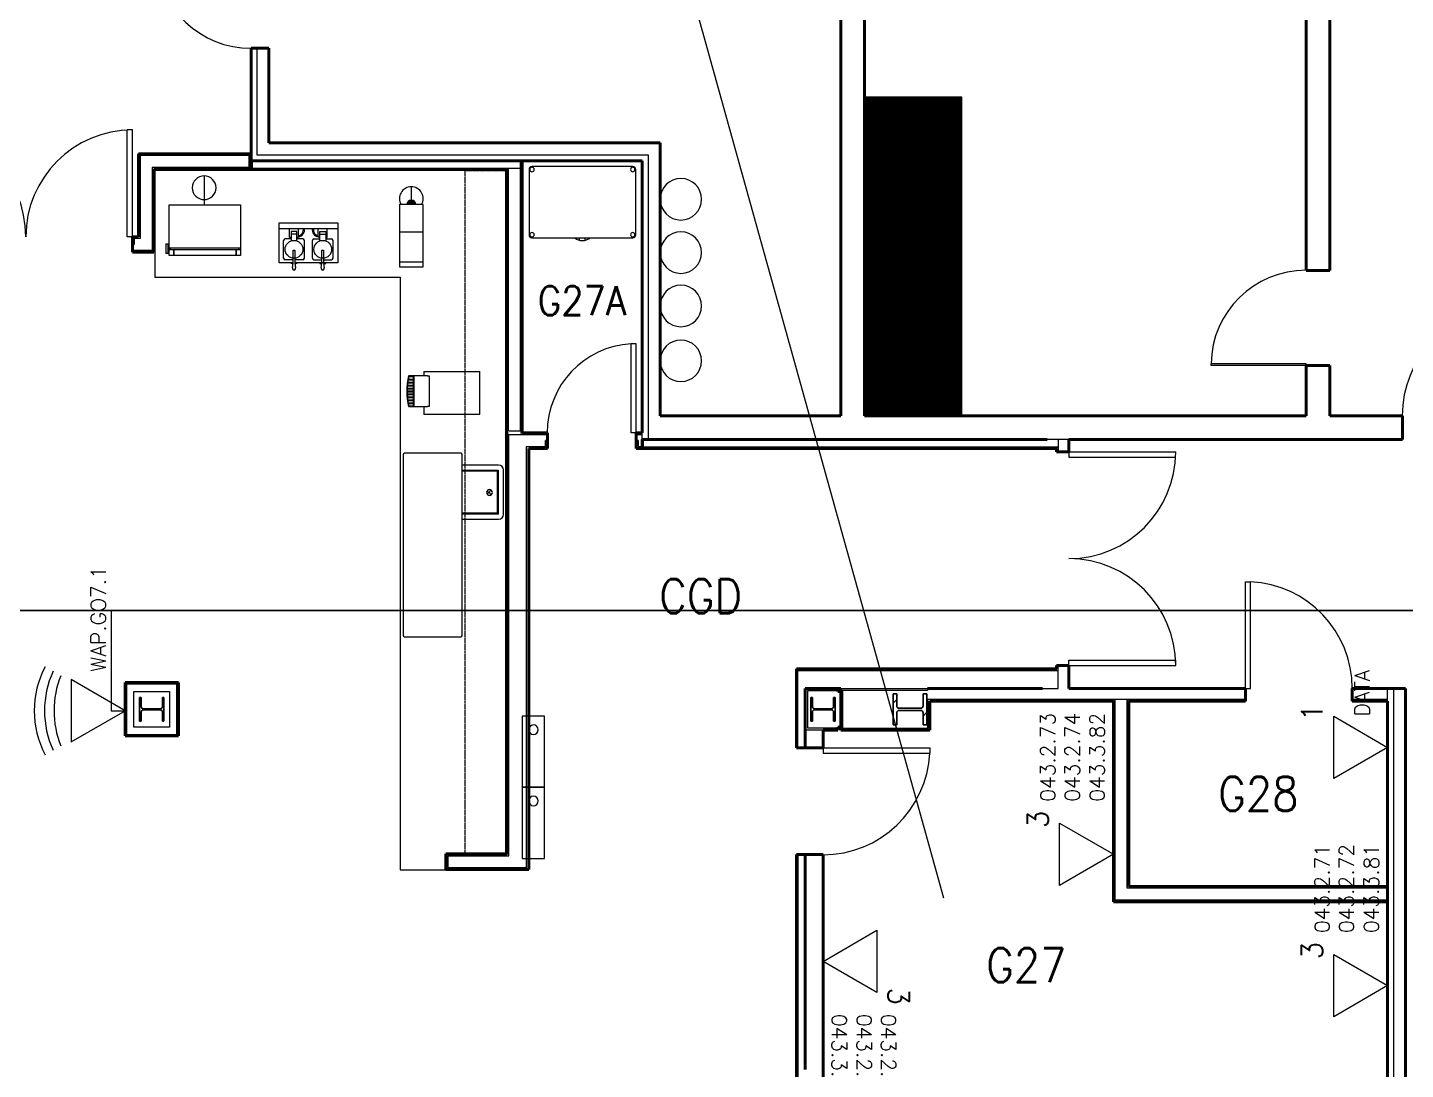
# Model space of a CAD drawing. Header units: inches. Extents: x -460 to 10305, y -938 to 5356.
# Drawn here: x 1470.9 to 1935.8, y 649.8 to 1001.2 of the extents above; entities that cross this region are included whole.
import ezdxf
from ezdxf import colors
from ezdxf.entities.mleader import LeaderData, LeaderLine
from ezdxf.enums import TextEntityAlignment as Align
from ezdxf.math import Vec2, Vec3

# ---------------------------------------------------------------- set-up
doc = ezdxf.new("R2010")
doc.units = ezdxf.units.IN
doc.header["$MEASUREMENT"] = 0
doc.set_wipeout_variables(frame=1)
doc.linetypes.add('01-0263-G-DWG-BFP-ARCH$0$Dash', pattern=[0.25, 0.125, -0.125])
doc.layers.add('01-0263-G-DWG-BFP-ARCH$0$SP-CASE', color=11, linetype='Continuous', lineweight=13)
doc.layers.add('01-0263-G-DWG-BFP-ARCH$0$SP-COLUMNS', color=40, linetype='Continuous', lineweight=13)
for name, color, linetype in [('01-0263-G-DWG-BFP-ARCH$0$SP-DOOR', 5, 'Continuous'), ('01-0263-G-DWG-BFP-ARCH$0$SP-FIXT', 35, 'Continuous'), ('01-0263-G-DWG-BFP-ARCH$0$SP-RMNO', 7, 'Continuous'), ('01-0263-G-DWG-BFP-ARCH$0$SP-ROOM', 7, 'Continuous'), ('01-0263-G-DWG-BFP-ARCH$0$SP-WALL', 7, 'Continuous'), ('T-Comm-E', 1, 'Continuous'), ('T-Comm-E-Wireless', 1, 'Continuous'), ('T-Comm-Path', 40, 'Continuous'), ('T-Comm-TR', 40, 'Continuous'), ('T-Detl-Wrko-ISD50184 Kitchen Ringer', 150, 'Continuous')]:
    doc.layers.add(name, color=color, linetype=linetype)
doc.layers.get('01-0263-G-DWG-BFP-ARCH$0$SP-ROOM').off()
doc.styles.add('01-0263-G-DWG-BFP-ARCH$0$ROMANS', font='ROMANS.shx', dxfattribs={"width": 0.9})
doc.styles.add('3-32', font='SIMPLEX.shx', dxfattribs={"height": 9})

# ---------------------------------------------------------------- blocks, each defined once
blk = doc.blocks.new('01-0263-G-DWG-BFP-ARCH$0$W-Wide Flange-Column - W10X112-V9-GROUND FLOOR - PROPOSED')
at = {"layer": '01-0263-G-DWG-BFP-ARCH$0$SP-COLUMNS', "lineweight": 9}
h = blk.add_hatch(dxfattribs=at)
h.set_pattern_fill('FP_16', color=256, style=0, pattern_type=2)
h.set_pattern_definition([(315, (-48.972, 1059.713), (9.50352, 9.50352), []), (315, (-34.572, 1059.713), (9.50352, 9.50352), [])])
h.paths.add_polyline_path([(-5.21, 4.43), (-1.07, 4.43), (-0.58, 4.23), (-0.38, 3.74), (-0.38, -3.74), (-0.58, -4.23), (-1.07, -4.43), (-5.21, -4.43), (-5.21, -5.68), (5.21, -5.68), (5.21, -4.43), (1.07, -4.43), (0.58, -4.23), (0.38, -3.74), (0.38, 3.74), (0.58, 4.23), (1.07, 4.43), (5.21, 4.43), (5.21, 5.68), (-5.21, 5.68)], flags=0)
at = {"layer": '01-0263-G-DWG-BFP-ARCH$0$SP-COLUMNS', "lineweight": 30}
for p, q in [((5.21, 5.68), (-5.21, 5.68)), ((-5.21, 5.68), (-5.21, 4.43)), ((5.21, 4.43), (5.21, 5.68)), ((-5.21, 4.43), (-1.07, 4.43)), ((-0.38, 3.74), (-0.38, -3.74)), ((0.38, -3.74), (0.38, 3.74)), ((1.07, 4.43), (5.21, 4.43)), ((-1.07, -4.43), (-5.21, -4.43)), ((-5.21, -4.43), (-5.21, -5.68)), ((5.21, -4.43), (1.07, -4.43)), ((5.21, -5.68), (5.21, -4.43)), ((-5.21, -5.68), (5.21, -5.68))]:
    blk.add_line(p, q, dxfattribs=at)
for centre, start, end in [((-1.07, 3.74), 0, 90), ((1.07, 3.74), 90, 180), ((-1.07, -3.74), 270, 0), ((1.07, -3.74), 180, 270)]:
    blk.add_arc(centre, 0.688, start, end, dxfattribs=at)
blk = doc.blocks.new('01-0263-G-DWG-BFP-ARCH$0$W-Wide Flange-Column - W8X40-V62-GROUND FLOOR - PROPOSED')
at = {"layer": '01-0263-G-DWG-BFP-ARCH$0$SP-COLUMNS', "lineweight": 9}
h = blk.add_hatch(dxfattribs=at)
h.set_pattern_fill('FP_74', color=256, style=0, pattern_type=2)
h.set_pattern_definition([(315, (-48.972, 803.9), (9.50352, 9.50352), []), (315, (-34.572, 803.9), (9.50352, 9.50352), [])])
h.paths.add_polyline_path([(-4.04, 4.12), (-4.04, 3.56), (-0.87, 3.56), (-0.38, 3.36), (-0.18, 2.87), (-0.18, -2.88), (-0.38, -3.36), (-0.87, -3.57), (-4.04, -3.57), (-4.04, -4.13), (4.03, -4.13), (4.03, -3.57), (0.87, -3.57), (0.38, -3.36), (0.18, -2.88), (0.18, 2.87), (0.38, 3.36), (0.87, 3.56), (4.03, 3.56), (4.03, 4.12), (-0.52, 4.12)], flags=0)
at = {"layer": '01-0263-G-DWG-BFP-ARCH$0$SP-COLUMNS', "lineweight": 30}
for p, q in [((4.03, 4.12), (-4.04, 4.12)), ((-4.04, 4.12), (-4.04, 3.56)), ((-4.04, 3.56), (-0.87, 3.56)), ((-0.18, 2.87), (-0.18, -2.88)), ((0.18, -2.88), (0.18, 2.87)), ((0.87, 3.56), (4.03, 3.56)), ((4.03, 3.56), (4.03, 4.12)), ((-0.87, -3.57), (-4.04, -3.57)), ((-4.04, -3.57), (-4.04, -4.13)), ((-4.04, -4.13), (4.03, -4.13)), ((4.03, -3.57), (0.87, -3.57)), ((4.03, -4.13), (4.03, -3.57))]:
    blk.add_line(p, q, dxfattribs=at)
for centre, start, end in [((-0.87, 2.87), 0, 90), ((0.87, 2.87), 90, 180), ((-0.87, -2.88), 270, 0), ((0.87, -2.88), 180, 270)]:
    blk.add_arc(centre, 0.69, start, end, dxfattribs=at)
blk = doc.blocks.new('01-0263-G-DWG-BFP-ARCH$0$W-Wide Flange-Column - W8X40-V63-GROUND FLOOR - PROPOSED')
at = {"layer": '01-0263-G-DWG-BFP-ARCH$0$SP-COLUMNS', "lineweight": 9}
h = blk.add_hatch(dxfattribs=at)
h.set_pattern_fill('FP_75', color=256, style=0, pattern_type=2)
h.set_pattern_definition([(315, (-48.972, 1030.4), (9.50352, 9.50352), []), (315, (-34.572, 1030.4), (9.50352, 9.50352), [])])
h.paths.add_polyline_path([(-4.04, 4.12), (-4.04, 3.56), (-0.87, 3.56), (-0.38, 3.36), (-0.18, 2.87), (-0.18, -2.88), (-0.38, -3.36), (-0.87, -3.57), (-4.04, -3.57), (-4.04, -4.13), (4.03, -4.13), (4.03, -3.57), (0.87, -3.57), (0.38, -3.36), (0.18, -2.88), (0.18, 2.87), (0.38, 3.36), (0.87, 3.56), (4.03, 3.56), (4.03, 4.12), (-0.52, 4.12)], flags=0)
at = {"layer": '01-0263-G-DWG-BFP-ARCH$0$SP-COLUMNS', "lineweight": 30}
for p, q in [((4.03, 4.12), (-4.04, 4.12)), ((-4.04, 4.12), (-4.04, 3.56)), ((-4.04, 3.56), (-0.87, 3.56)), ((-0.18, 2.87), (-0.18, -2.88)), ((0.18, -2.88), (0.18, 2.87)), ((0.87, 3.56), (4.03, 3.56)), ((4.03, 3.56), (4.03, 4.12)), ((-0.87, -3.57), (-4.04, -3.57)), ((-4.04, -3.57), (-4.04, -4.13)), ((-4.04, -4.13), (4.03, -4.13)), ((4.03, -3.57), (0.87, -3.57)), ((4.03, -4.13), (4.03, -3.57))]:
    blk.add_line(p, q, dxfattribs=at)
for centre, start, end in [((-0.87, 2.87), 0, 90), ((0.87, 2.87), 90, 180), ((-0.87, -2.88), 270, 0), ((0.87, -2.88), 180, 270)]:
    blk.add_arc(centre, 0.69, start, end, dxfattribs=at)
blk = doc.blocks.new('01-0263-G-DWG-BFP-ARCH$0$W-1 DOUBLE DOOR - 3_0_ x 7_0_ FR-2500031-GROUND FLOOR - PROPOSED')
at = {"layer": '01-0263-G-DWG-BFP-ARCH$0$SP-DOOR', "lineweight": 20}
for p, q in [((-36, -2.13), (-36, -38.13)), ((-36, -2.13), (-34.25, -2.13)), ((-34.25, -2.13), (-34.25, -38.13)), ((34.25, -2.13), (34.25, -38.08)), ((36, -2.13), (34.25, -2.13)), ((36, -2.13), (36, -38.13)), ((-36, -38.13), (-34.25, -38.13))]:
    blk.add_line(p, q, dxfattribs=at)
at = {"layer": '01-0263-G-DWG-BFP-ARCH$0$SP-DOOR', "lineweight": 9}
for centre, start, end in [((-36, -2.13), 270, 360), ((36, -2.13), 180, 270)]:
    blk.add_arc(centre, 36, start, end, dxfattribs=at)
blk = doc.blocks.new('01-0263-G-DWG-BFP-ARCH$0$Single-Flush - 3_ x 7_ FR-316791-GROUND FLOOR - PROPOSED')
at = {"layer": '01-0263-G-DWG-BFP-ARCH$0$SP-DOOR', "lineweight": 20}
for p, q in [((16.25, 4), (16.25, 40.02)), ((18, 40.02), (16.25, 40.02)), ((18, 4), (18, 40.02)), ((18, 4), (16.25, 4))]:
    blk.add_line(p, q, dxfattribs=at)
at = {"layer": '01-0263-G-DWG-BFP-ARCH$0$SP-DOOR', "lineweight": 9}
blk.add_arc((18, 4), 36.07, 92.7812, 180, dxfattribs=at)
blk = doc.blocks.new('01-0263-G-DWG-BFP-ARCH$0$W-7 DOOR - 2_8_ x 6_8_ x 1_2_-317507-GROUND FLOOR - PROPOSED')
at = {"layer": '01-0263-G-DWG-BFP-ARCH$0$SP-DOOR', "lineweight": 20}
for p, q in [((15.5, -4), (15.5, -36.06)), ((16, -4), (15.5, -4)), ((16, -4), (16, -36.06)), ((16, -36.06), (15.5, -36.06))]:
    blk.add_line(p, q, dxfattribs=at)
at = {"layer": '01-0263-G-DWG-BFP-ARCH$0$SP-DOOR', "lineweight": 9}
blk.add_arc((16, -4), 32.07, 180, 269.1066, dxfattribs=at)
blk = doc.blocks.new('01-0263-G-DWG-BFP-ARCH$0$Single-Flush - 2_8_ x 6_8_-332649-GROUND FLOOR - PROPOSED')
at = {"layer": '01-0263-G-DWG-BFP-ARCH$0$SP-DOOR', "lineweight": 20}
for p, q in [((14, 3), (14, 35)), ((16, 35), (14, 35)), ((16, 3), (16, 35)), ((16, 3), (14, 3))]:
    blk.add_line(p, q, dxfattribs=at)
at = {"layer": '01-0263-G-DWG-BFP-ARCH$0$SP-DOOR', "lineweight": 9}
blk.add_arc((16, 3), 32.07, 93.5759, 180, dxfattribs=at)
blk = doc.blocks.new('01-0263-G-DWG-BFP-ARCH$0$W-1 DOUBLE DOOR - 3_0_ x 7_0_-4530713-GROUND FLOOR - PROPOSED')
at = {"layer": '01-0263-G-DWG-BFP-ARCH$0$SP-DOOR', "lineweight": 20}
for p, q in [((-36, -2.63), (-36, -38.63)), ((-36, -2.63), (-34.25, -2.63)), ((-34.25, -2.63), (-34.25, -38.63)), ((34.25, -2.63), (34.25, -38.58)), ((36, -2.63), (34.25, -2.63)), ((36, -2.63), (36, -38.63)), ((-36, -38.63), (-34.25, -38.63))]:
    blk.add_line(p, q, dxfattribs=at)
at = {"layer": '01-0263-G-DWG-BFP-ARCH$0$SP-DOOR', "lineweight": 9}
for centre, start, end in [((-36, -2.63), 270, 360), ((36, -2.63), 180, 270)]:
    blk.add_arc(centre, 36, start, end, dxfattribs=at)
blk = doc.blocks.new('01-0263-G-DWG-BFP-ARCH$0$Single-Flush - 36_ x 84_ SS-2491280-GROUND FLOOR - PROPOSED')
at = {"layer": '01-0263-G-DWG-BFP-ARCH$0$SP-DOOR', "lineweight": 20}
for p, q in [((16.25, -3), (16.25, -39.02)), ((18, -3), (16.25, -3)), ((18, -3), (18, -39.02)), ((18, -39.02), (16.25, -39.02))]:
    blk.add_line(p, q, dxfattribs=at)
at = {"layer": '01-0263-G-DWG-BFP-ARCH$0$SP-DOOR', "lineweight": 9}
blk.add_arc((18, -3), 36.07, 180, 267.2188, dxfattribs=at)
blk = doc.blocks.new('01-0263-G-DWG-BFP-ARCH$0$Single-Flush - 2_6_ x 6_8_-3226458-GROUND FLOOR - PROPOSED')
at = {"layer": '01-0263-G-DWG-BFP-ARCH$0$SP-DOOR', "lineweight": 20}
for p, q in [((13.25, 2.62), (13.25, 32.64)), ((15, 32.64), (13.25, 32.64)), ((15, 2.62), (15, 32.64)), ((15, 2.62), (13.25, 2.62))]:
    blk.add_line(p, q, dxfattribs=at)
at = {"layer": '01-0263-G-DWG-BFP-ARCH$0$SP-DOOR', "lineweight": 9}
blk.add_arc((15, 2.62), 30.07, 93.3367, 180, dxfattribs=at)
blk = doc.blocks.new('01-0263-G-DWG-BFP-ARCH$0$Single-Flush - 36_ x 84_ FR-4616010-GROUND FLOOR - PROPOSED')
at = {"layer": '01-0263-G-DWG-BFP-ARCH$0$SP-DOOR', "lineweight": 20}
for p, q in [((16.25, -2.12), (16.25, -38.15)), ((18, -2.12), (16.25, -2.12)), ((18, -2.12), (18, -38.15)), ((18, -38.15), (16.25, -38.15))]:
    blk.add_line(p, q, dxfattribs=at)
at = {"layer": '01-0263-G-DWG-BFP-ARCH$0$SP-DOOR', "lineweight": 9}
blk.add_arc((18, -2.12), 36.07, 180, 267.2188, dxfattribs=at)
blk = doc.blocks.new('01-0263-G-DWG-BFP-ARCH$0$FMGRM1')
at = {"style": '01-0263-G-DWG-BFP-ARCH$0$ROMANS', "width": 0.9}
for tag, p in [('RMAREA', (0, -0.2836)), ('DATA1', (0, -0.443)), ('DATA2', (0, -0.6024)), ('DATA3', (0, -0.7618)), ('DATA4', (0, -0.9213)), ('DATA5', (0, -1.0807))]:
    blk.add_attdef(tag, text='', height=0.1172, dxfattribs=at).set_placement(p, align=Align.CENTER)
at = {"linetype": 'Continuous'}
blk.add_wipeout([(-0.375, -0.125), (0.375, -0.125), (0.375, 0.125), (-0.375, 0.125)], dxfattribs=at)
at = {"layer": '01-0263-G-DWG-BFP-ARCH$0$SP-RMNO', "style": '01-0263-G-DWG-BFP-ARCH$0$ROMANS', "width": 0.9}
blk.add_attdef('RMNUMB', text='', height=0.16, dxfattribs=at).set_placement((0, 0), align=Align.MIDDLE)
blk = doc.blocks.new('01-0263-G-DWG-BFP-ARCH', base_point=(1295.16, 1352.86))
at = {"layer": '01-0263-G-DWG-BFP-ARCH$0$SP-CASE'}
for p, q in [((2841.2, 2302.62), (2808.7, 2302.62)), ((2808.7, 2302.62), (2808.7, 2266.62)), ((2934.96, 2302.92), (2934.96, 2280.92)), ((2969.96, 2303.92), (2935.96, 2303.92)), ((2970.96, 2280.92), (2970.96, 2302.92)), ((2813.59, 2276.42), (2813.59, 2291.02)), ((2813.59, 2291.02), (2837.59, 2291.02)), ((2837.59, 2291.02), (2837.59, 2276.42)), ((2891.29, 2291.1), (2891.29, 2281.86)), ((2899.19, 2291.1), (2891.29, 2291.1)), ((2899.19, 2281.86), (2899.19, 2291.1)), ((2850.6, 2284.98), (2870.41, 2284.98)), ((2850.6, 2271.48), (2850.6, 2284.98)), ((2850.6, 2282.98), (2870.41, 2282.98)), ((2854.16, 2279.98), (2854.16, 2282.98)), ((2857.16, 2280.07), (2857.16, 2282.98)), ((2863.85, 2280.07), (2863.85, 2282.98)), ((2866.85, 2279.98), (2866.85, 2282.98)), ((2870.41, 2284.98), (2870.41, 2271.48)), ((2852.16, 2272.98), (2852.16, 2278.98)), ((2854.66, 2279.48), (2852.66, 2279.48)), ((2854.66, 2279.98), (2854.16, 2279.98)), ((2854.66, 2282.01), (2854.66, 2278.81)), ((2856.66, 2282.01), (2854.66, 2282.01)), ((2856.66, 2281.06), (2854.66, 2281.06)), ((2856.66, 2278.81), (2856.66, 2282.01)), ((2856.66, 2280.07), (2857.16, 2280.07)), ((2858.66, 2279.48), (2856.66, 2279.48)), ((2859.16, 2272.98), (2859.16, 2278.98)), ((2861.85, 2272.98), (2861.85, 2278.98)), ((2862.35, 2279.48), (2864.35, 2279.48)), ((2864.35, 2280.07), (2863.85, 2280.07)), ((2864.35, 2282.01), (2866.35, 2282.01)), ((2864.35, 2278.81), (2864.35, 2282.01)), ((2864.35, 2281.06), (2866.35, 2281.06)), ((2866.35, 2282.01), (2866.35, 2278.81)), ((2866.35, 2279.98), (2866.85, 2279.98)), ((2866.35, 2279.48), (2868.35, 2279.48)), ((2868.85, 2272.98), (2868.85, 2278.98)), ((2891.29, 2281.86), (2891.29, 2281.73)), ((2891.29, 2281.86), (2899.19, 2281.86)), ((2891.29, 2281.73), (2891.29, 2271.73)), ((2899.19, 2281.73), (2891.29, 2281.73)), ((2899.19, 2281.73), (2899.19, 2281.86)), ((2899.19, 2271.73), (2899.19, 2281.73)), ((2935.96, 2279.92), (2969.96, 2279.92)), ((2812.43, 2277.84), (2813.23, 2277.84)), ((2812.43, 2277.84), (2812.43, 2274.56)), ((2813.23, 2274.56), (2812.43, 2274.56)), ((2813.23, 2277.84), (2813.59, 2277.84)), ((2813.23, 2274.56), (2813.23, 2277.84)), ((2813.59, 2274.56), (2813.23, 2274.56)), ((2813.59, 2276.42), (2813.59, 2275.91)), ((2837.59, 2276.42), (2813.59, 2276.42)), ((2813.59, 2273.86), (2813.59, 2275.91)), ((2813.59, 2275.91), (2815.09, 2275.91)), ((2815.09, 2273.86), (2813.59, 2273.86)), ((2814.01, 2275.91), (2814.01, 2276.42)), ((2815.09, 2275.91), (2815.09, 2273.86)), ((2815.09, 2273.86), (2815.09, 2275.91)), ((2815.09, 2275.91), (2836.09, 2275.91)), ((2836.09, 2273.86), (2815.09, 2273.86)), ((2836.09, 2273.86), (2836.09, 2275.91)), ((2836.09, 2275.91), (2837.59, 2275.91)), ((2836.09, 2275.91), (2836.09, 2273.86)), ((2837.59, 2273.86), (2836.09, 2273.86)), ((2837.09, 2276.42), (2837.09, 2275.91)), ((2837.59, 2276.42), (2837.59, 2275.91)), ((2837.59, 2275.91), (2837.59, 2273.86)), ((2855.41, 2275.69), (2855.91, 2275.69)), ((2855.41, 2272.98), (2855.41, 2275.69)), ((2855.91, 2275.69), (2855.91, 2272.98)), ((2865.1, 2275.69), (2865.6, 2275.69)), ((2865.1, 2272.98), (2865.1, 2275.69)), ((2865.6, 2275.69), (2865.6, 2272.98)), ((2855.36, 2271.48), (2850.6, 2271.48)), ((2855.4, 2272.48), (2852.66, 2272.48)), ((2854.66, 2271.23), (2854.66, 2271.48)), ((2855.34, 2271.23), (2854.66, 2271.23)), ((2855.16, 2271.23), (2855.16, 2270.95)), ((2855.16, 2270.95), (2855.32, 2270.95)), ((2858.66, 2272.48), (2855.91, 2272.48)), ((2870.41, 2271.48), (2855.96, 2271.48)), ((2856.66, 2271.23), (2855.98, 2271.23)), ((2856, 2270.95), (2856.16, 2270.95)), ((2856.16, 2270.95), (2856.16, 2271.23)), ((2856.66, 2271.48), (2856.66, 2271.23)), ((2862.35, 2272.48), (2865.09, 2272.48)), ((2864.35, 2271.48), (2864.35, 2271.23)), ((2864.35, 2271.23), (2865.03, 2271.23)), ((2864.85, 2270.95), (2864.85, 2271.23)), ((2865, 2270.95), (2864.85, 2270.95)), ((2865.6, 2272.48), (2868.35, 2272.48)), ((2865.66, 2271.23), (2866.35, 2271.23)), ((2865.85, 2270.95), (2865.69, 2270.95)), ((2865.85, 2271.23), (2865.85, 2270.95)), ((2866.35, 2271.23), (2866.35, 2271.48)), ((2891.29, 2271.73), (2891.29, 2271.61)), ((2891.29, 2271.73), (2899.19, 2271.73)), ((2891.29, 2271.61), (2891.29, 2270.1)), ((2899.19, 2271.61), (2891.29, 2271.61)), ((2891.29, 2270.1), (2899.19, 2270.1)), ((2899.19, 2271.61), (2899.19, 2271.73)), ((2899.19, 2270.1), (2899.19, 2271.61)), ((2808.7, 2266.62), (2891.45, 2266.62)), ((2891.45, 2266.62), (2891.45, 2066.75)), ((2894.17, 2231.94), (2896.14, 2231.94)), ((2896.14, 2232.07), (2894.19, 2232.07)), ((2894.28, 2233.28), (2894.39, 2233.28)), ((2896.19, 2233.28), (2894.39, 2233.28)), ((2894.42, 2233.15), (2896.14, 2233.15)), ((2895.95, 2232.07), (2895.95, 2233.15)), ((2895.95, 2231.08), (2895.95, 2231.94)), ((2896.03, 2232.07), (2896.03, 2233.15)), ((2896.03, 2231.08), (2896.03, 2231.94)), ((2896.14, 2233.15), (2896.14, 2232.07)), ((2896.14, 2231.94), (2896.14, 2231.08)), ((2896.19, 2222.93), (2896.19, 2233.28)), ((2900.7, 2233.28), (2896.19, 2233.28)), ((2899.5, 2234.84), (2899.5, 2233.28)), ((2899.5, 2234.84), (2899.51, 2234.84)), ((2899.51, 2234.84), (2901.4, 2234.84)), ((2899.51, 2234.84), (2899.51, 2233.28)), ((2900.7, 2233.28), (2901.24, 2233.28)), ((2901.24, 2233.28), (2901.24, 2222.93)), ((2901.4, 2234.84), (2902.38, 2234.84)), ((2902.38, 2234.84), (2918.32, 2234.84)), ((2918.32, 2220.34), (2918.32, 2234.84)), ((2896.14, 2228.11), (2893.85, 2228.11)), ((2893.85, 2227.98), (2896.14, 2227.98)), ((2896.14, 2229.1), (2893.87, 2229.1)), ((2893.87, 2228.97), (2896.14, 2228.97)), ((2896.14, 2227.12), (2893.87, 2227.12)), ((2893.92, 2229.96), (2896.14, 2229.96)), ((2896.14, 2230.09), (2893.93, 2230.09)), ((2894.02, 2230.95), (2896.14, 2230.95)), ((2896.14, 2231.08), (2894.04, 2231.08)), ((2895.95, 2230.09), (2895.95, 2230.95)), ((2895.95, 2229.1), (2895.95, 2229.96)), ((2895.95, 2228.11), (2895.95, 2228.97)), ((2895.95, 2227.12), (2895.95, 2227.98)), ((2896.03, 2230.09), (2896.03, 2230.95)), ((2896.03, 2229.1), (2896.03, 2229.96)), ((2896.03, 2228.11), (2896.03, 2228.97)), ((2896.03, 2227.12), (2896.03, 2227.98)), ((2896.14, 2230.95), (2896.14, 2230.09)), ((2896.14, 2229.96), (2896.14, 2229.1)), ((2896.14, 2228.97), (2896.14, 2228.11)), ((2896.14, 2227.98), (2896.14, 2227.12)), ((2893.88, 2226.99), (2896.14, 2226.99)), ((2896.14, 2226.13), (2893.93, 2226.13)), ((2893.94, 2226), (2896.14, 2226)), ((2896.14, 2225.14), (2894.04, 2225.14)), ((2894.05, 2225.01), (2896.14, 2225.01)), ((2896.14, 2224.15), (2894.19, 2224.15)), ((2894.21, 2224.02), (2896.14, 2224.02)), ((2894.39, 2222.93), (2894.28, 2222.93)), ((2894.39, 2222.93), (2896.19, 2222.93)), ((2896.14, 2223.06), (2894.42, 2223.06)), ((2895.95, 2226.13), (2895.95, 2226.99)), ((2895.95, 2225.14), (2895.95, 2226)), ((2895.95, 2224.15), (2895.95, 2225.01)), ((2895.95, 2223.06), (2895.95, 2224.02)), ((2896.03, 2226.13), (2896.03, 2226.99)), ((2896.03, 2225.14), (2896.03, 2226)), ((2896.03, 2224.15), (2896.03, 2225.01)), ((2896.03, 2223.06), (2896.03, 2224.02)), ((2896.14, 2226.99), (2896.14, 2226.13)), ((2896.14, 2226), (2896.14, 2225.14)), ((2896.14, 2225.01), (2896.14, 2224.15)), ((2896.14, 2224.02), (2896.14, 2223.06)), ((2896.19, 2222.93), (2900.7, 2222.93)), ((2899.5, 2222.93), (2899.5, 2220.34)), ((2899.51, 2222.93), (2899.51, 2220.34)), ((2901.24, 2222.93), (2900.7, 2222.93)), ((2899.51, 2220.34), (2899.5, 2220.34)), ((2901.4, 2220.34), (2899.51, 2220.34)), ((2902.38, 2220.34), (2901.4, 2220.34)), ((2918.32, 2220.34), (2902.38, 2220.34)), ((2892.45, 2206.72), (2892.45, 2145.84)), ((2911.95, 2207.22), (2892.95, 2207.22)), ((2912.45, 2145.84), (2912.45, 2206.72)), ((2924.69, 2203.22), (2912.45, 2203.22)), ((2912.45, 2201.5), (2924.57, 2201.5)), ((2912.45, 2201.25), (2924.25, 2201.25)), ((2924.25, 2201.25), (2924.25, 2187)), ((2924.57, 2201.5), (2924.57, 2186.63)), ((2926.32, 2186.59), (2926.32, 2201.59)), ((2921.59, 2193.97), (2921.94, 2194.92)), ((2921.59, 2193.97), (2920.68, 2194.31)), ((2920.68, 2193.65), (2921.59, 2193.97)), ((2921.59, 2193.97), (2921.94, 2193.04)), ((2924.25, 2187), (2912.45, 2187)), ((2924.57, 2186.63), (2912.45, 2186.63)), ((2912.45, 2184.97), (2924.69, 2184.97)), ((2892.95, 2145.34), (2911.95, 2145.34)), ((2932.7, 2118.58), (2932.7, 2094.58)), ((2940.2, 2118.58), (2932.7, 2118.58)), ((2940.2, 2094.58), (2940.2, 2118.58)), ((2932.7, 2094.58), (2932.7, 2070.58)), ((2940.2, 2094.58), (2932.7, 2094.58)), ((2932.7, 2094.58), (2940.2, 2094.58)), ((2940.2, 2070.58), (2940.2, 2094.58)), ((2932.7, 2070.58), (2940.2, 2070.58)), ((2891.45, 2066.75), (2906.95, 2066.75))]:
    blk.add_line(p, q, dxfattribs=at)
at = {"layer": '01-0263-G-DWG-BFP-ARCH$0$SP-CASE', "linetype": '01-0263-G-DWG-BFP-ARCH$0$Dash', "lineweight": 5}
for p, q in [((2913.45, 2302.62), (2927.45, 2302.62)), ((2913.45, 2071.75), (2913.45, 2302.62)), ((2927.45, 2302.62), (2927.45, 2071.75)), ((2927.45, 2071.75), (2913.45, 2071.75))]:
    blk.add_line(p, q, dxfattribs=at)
at = {"layer": '01-0263-G-DWG-BFP-ARCH$0$SP-CASE'}
for centre in [(2855.66, 2275.98), (2865.35, 2275.98)]:
    blk.add_circle(centre, 3, dxfattribs=at)
for centre, radius, start, end in [((2935.96, 2302.92), 1, 90, 180), ((2935.96, 2302.92), 0.75, 0, 180), ((2935.96, 2302.92), 0.75, 180, 0), ((2969.96, 2302.92), 0.75, 0, 180), ((2969.96, 2302.92), 0.75, 180, 0), ((2969.96, 2302.92), 1, 0, 90), ((2986.2, 2292.88), 7, 0, 180), ((2986.2, 2292.88), 7, 180, 0), ((2856.93, 2282.48), 1.88, 276.8725, 15.7073), ((2857.05, 2282.42), 2.14, 272.8308, 15.4093), ((2863.95, 2282.42), 2.14, 164.5907, 267.1692), ((2864.07, 2282.48), 1.88, 164.2927, 263.1275), ((2852.66, 2278.98), 0.5, 90, 180), ((2858.66, 2278.98), 0.5, 0, 90), ((2862.35, 2278.98), 0.5, 90, 180), ((2868.35, 2278.98), 0.5, 0, 90), ((2935.96, 2280.92), 1, 180, 270), ((2935.96, 2280.92), 0.75, 0, 180), ((2935.96, 2280.92), 0.75, 180, 0), ((2969.96, 2280.92), 0.75, 0, 180), ((2969.96, 2280.92), 0.75, 180, 0), ((2969.96, 2280.92), 1, 270, 0), ((2986.2, 2274.88), 7, 0, 180), ((2986.2, 2274.88), 7, 180, 0), ((2852.66, 2272.98), 0.5, 180, 270), ((2856.02, 2269.57), 0.871, 170.477, 193.1022), ((2834.91, 2272.9), 20.5, 351.0815, 0.2466), ((2855.66, 2269.49), 0.5, 193.1022, 346.8978), ((2876.41, 2272.9), 20.5, 179.7534, 188.9185), ((2855.3, 2269.57), 0.871, 346.8978, 9.523), ((2858.66, 2272.98), 0.5, 270, 0), ((2862.35, 2272.98), 0.5, 180, 270), ((2865.71, 2269.57), 0.871, 170.477, 193.1022), ((2844.6, 2272.9), 20.5, 351.0815, 0.2466), ((2865.35, 2269.49), 0.5, 193.1022, 346.8978), ((2886.1, 2272.9), 20.5, 179.7534, 188.9185), ((2864.98, 2269.57), 0.871, 346.8978, 9.523), ((2868.35, 2272.98), 0.5, 270, 0), ((2986.2, 2256.88), 7, 0, 180), ((2986.2, 2256.88), 7, 180, 0), ((2986.2, 2238.38), 7, 0, 180), ((2986.2, 2238.38), 7, 180, 0), ((2892.95, 2206.72), 0.5, 90, 180), ((2911.95, 2206.72), 0.5, 0, 90), ((2924.69, 2201.59), 1.63, 0, 90), ((2921.62, 2193.98), 1, 0, 180), ((2921.62, 2193.98), 1, 180, 0), ((2924.69, 2186.59), 1.63, 270, 0), ((2892.95, 2145.84), 0.5, 180, 270), ((2911.95, 2145.84), 0.5, 270, 0), ((2936.45, 2113.96), 1.62, 90, 270), ((2936.45, 2113.96), 1.63, 270, 90), ((2936.45, 2089.96), 1.62, 90, 270), ((2936.45, 2089.96), 1.63, 270, 90)]:
    blk.add_arc(centre, radius, start, end, dxfattribs=at)
for centre, major_axis, start_param, end_param in [((2897.8, 2228.11), (0, -10), 4.169229, 5.256264), ((2897.91, 2228.11), (0, -10), 4.169229, 5.256264), ((2897.91, 2228.11), (0, -9.88), 4.313605, 4.40696), ((2897.91, 2228.11), (0, -9.88), 4.176358, 4.299829), ((2897.91, 2228.11), (0, -9.88), 4.624739, 4.712446), ((2897.91, 2228.11), (0, -9.87), 4.725104, 4.812868), ((2897.91, 2228.11), (0, -9.88), 4.523476, 4.612024), ((2897.91, 2228.11), (0, -9.88), 4.420205, 4.510572), ((2897.91, 2228.11), (0, -9.87), 4.825599, 4.914322), ((2897.91, 2228.11), (0, -9.87), 4.92726, 5.017937), ((2897.91, 2228.11), (0, -9.87), 5.031239, 5.125073), ((2897.91, 2228.11), (0, -9.87), 5.138934, 5.249142)]:
    blk.add_ellipse(centre, major_axis=major_axis, ratio=0.411076, start_param=start_param, end_param=end_param, dxfattribs=at)
at = {"layer": '01-0263-G-DWG-BFP-ARCH$0$SP-FIXT'}
for p, q in [((2825.34, 2300.77), (2825.34, 2291.02)), ((2895.24, 2297.1), (2895.24, 2291.1)), ((2951.96, 2278.92), (2951.96, 2279.92)), ((2953.96, 2278.92), (2953.96, 2279.92))]:
    blk.add_line(p, q, dxfattribs=at)
for centre, radius, start, end in [((2825.34, 2296.77), 4, 90, 270), ((2825.34, 2296.77), 4, 270, 90), ((2895.24, 2293.1), 4, 90, 210.6364), ((2895.24, 2293.1), 4, 329.3636, 90), ((2895.24, 2291.1), 1.5, 0, 180), ((2895.24, 2291.1), 1.38, 0, 180), ((2895.24, 2291.1), 1.25, 0, 180), ((2895.24, 2291.1), 1.13, 0, 180), ((2895.24, 2291.1), 1, 0, 180), ((2895.24, 2291.1), 0.875, 0, 180), ((2895.24, 2291.1), 0.75, 0, 180), ((2895.24, 2291.1), 0.625, 0, 180), ((2895.24, 2291.1), 0.5, 0, 180), ((2895.24, 2291.1), 0.375, 0, 180), ((2895.24, 2291.1), 0.25, 0, 180), ((2895.24, 2291.1), 0.125, 0, 180), ((2952.96, 2282.92), 4, 229.842, 270), ((2952.96, 2282.92), 4, 270, 310.9336)]:
    blk.add_arc(centre, radius, start, end, dxfattribs=at)
at = {"layer": '01-0263-G-DWG-BFP-ARCH$0$SP-WALL', "lineweight": 50}
for p, q in [((3197.16, 2628.86), (3197.16, 2268.86)), ((3040.16, 2385.86), (3040.16, 2219.86)), ((3048.16, 2219.86), (3048.16, 2385.86)), ((3205.16, 2268.86), (3205.16, 2386.86)), ((2847.16, 2343.86), (2841.16, 2343.86)), ((2841.16, 2343.86), (2841.16, 2302.86)), ((2847.16, 2311.86), (2847.16, 2343.86)), ((2979.16, 2311.86), (2847.16, 2311.86)), ((2979.16, 2219.86), (2979.16, 2311.86)), ((2841.16, 2308.24), (2803.16, 2308.24)), ((2803.16, 2308.24), (2803.16, 2280.24)), ((2808.41, 2302.99), (2841.16, 2302.99)), ((2808.41, 2274.99), (2808.41, 2302.99)), ((2973.16, 2305.86), (2841.16, 2305.86)), ((2841.16, 2302.86), (2927.41, 2302.86)), ((2927.41, 2302.86), (2927.41, 2072.11)), ((2932.66, 2214.11), (2932.66, 2305.86)), ((2973.16, 2305.86), (2973.16, 2214.11)), ((2803.16, 2280.24), (2801.16, 2280.24)), ((2801.16, 2280.24), (2801.16, 2274.99)), ((2801.16, 2274.99), (2808.41, 2274.99)), ((3197.16, 2268.86), (3205.16, 2268.86)), ((3197.16, 2236.86), (3197.16, 2219.86)), ((3205.16, 2236.86), (3197.16, 2236.86)), ((3205.16, 2219.86), (3205.16, 2236.86)), ((3040.16, 2219.86), (2979.16, 2219.86)), ((3197.16, 2219.86), (3048.16, 2219.86)), ((3229.66, 2219.86), (3205.16, 2219.86)), ((3229.66, 2211.86), (3229.66, 2219.86)), ((2941.16, 2214.11), (2932.66, 2214.11)), ((2941.16, 2208.86), (2941.16, 2214.11)), ((2973.16, 2214.11), (2971.16, 2214.11)), ((2971.16, 2214.11), (2971.16, 2208.86)), ((2934.91, 2208.86), (2941.16, 2208.86)), ((2934.91, 2067.49), (2934.91, 2208.86)), ((2971.16, 2208.86), (3112.91, 2208.86)), ((2973.16, 2208.86), (2973.16, 2211.86)), ((3109.79, 2211.86), (2973.16, 2211.86)), ((3112.91, 2208.86), (3112.91, 2207.67)), ((3117.16, 2207.67), (3117.16, 2211.86)), ((3117.16, 2211.86), (3229.66, 2211.86)), ((3112.91, 2207.67), (3117.16, 2207.67)), ((3025.16, 2134.49), (3025.16, 2107.86)), ((3112.91, 2134.49), (3025.16, 2134.49)), ((3117.16, 2135.67), (3112.91, 2135.67)), ((3112.91, 2135.67), (3112.91, 2134.49)), ((3117.16, 2127.86), (3117.16, 2135.67)), ((2816.66, 2129.86), (2798.66, 2129.86)), ((2798.66, 2129.86), (2798.66, 2111.86)), ((2816.66, 2111.86), (2816.66, 2129.86)), ((3028.16, 2127.86), (3028.16, 2107.86)), ((3028.16, 2127.86), (3040.16, 2127.86)), ((3039.16, 2126.86), (3039.16, 2127.86)), ((3040.16, 2126.86), (3039.16, 2126.86)), ((3040.16, 2127.86), (3040.16, 2113.86)), ((3040.16, 2114.86), (3040.16, 2126.86)), ((3108.19, 2127.86), (3069.47, 2127.86)), ((3176.69, 2127.86), (3117.16, 2127.86)), ((3176.69, 2123.61), (3176.69, 2127.86)), ((3230.69, 2127.86), (3212.69, 2127.86)), ((3212.69, 2127.86), (3212.69, 2123.61)), ((3230.69, 1918.86), (3230.69, 2127.86)), ((3070.16, 2123.61), (3132.16, 2123.61)), ((3070.16, 2113.86), (3070.16, 2123.61)), ((3132.16, 2123.61), (3132.16, 2055.88)), ((3137.41, 2123.61), (3176.69, 2123.61)), ((3137.41, 2061.13), (3137.41, 2123.61)), ((3212.69, 2123.61), (3224.69, 2123.61)), ((3224.69, 2123.61), (3224.69, 1957.86)), ((2798.66, 2111.86), (2816.66, 2111.86)), ((3034.16, 2107.86), (3034.16, 2113.86)), ((3034.16, 2113.86), (3039.16, 2113.86)), ((3039.16, 2113.86), (3039.16, 2114.86)), ((3039.16, 2114.86), (3040.16, 2114.86)), ((3040.16, 2113.86), (3070.16, 2113.86)), ((3025.16, 2107.86), (3034.16, 2107.86)), ((2927.41, 2072.11), (2906.91, 2072.11)), ((2906.91, 2072.11), (2906.91, 2066.86)), ((2934.91, 2066.86), (2934.91, 2070.82)), ((3034.16, 2071.86), (3025.16, 2071.86)), ((3025.16, 2071.86), (3025.16, 1996.86)), ((3028.16, 2071.86), (3028.16, 1999.41)), ((3034.16, 1957.86), (3034.16, 2071.86)), ((2906.91, 2066.86), (2934.91, 2066.86)), ((3224.69, 2061.13), (3137.41, 2061.13)), ((3132.16, 2055.88), (3224.69, 2055.88))]:
    blk.add_line(p, q, dxfattribs=at)
at = {"layer": '01-0263-G-DWG-BFP-ARCH$0$SP-WALL'}
for p, q in [((2843.16, 2343.86), (2843.16, 2307.86)), ((2840.53, 2307.61), (2803.78, 2307.61)), ((2803.78, 2307.61), (2803.78, 2279.61)), ((2840.53, 2303.61), (2840.53, 2307.61)), ((2843.16, 2307.86), (2975.16, 2307.86)), ((2975.16, 2307.86), (2975.16, 2211.86)), ((2840.53, 2303.61), (2807.78, 2303.61)), ((2807.78, 2303.61), (2807.78, 2275.61)), ((2841.53, 2305.86), (2841.53, 2303.24)), ((2841.53, 2303.36), (2932.03, 2303.36)), ((2841.53, 2303.24), (2928.03, 2303.24)), ((2928.03, 2214.74), (2928.03, 2303.24)), ((2932.03, 2214.74), (2932.03, 2305.86)), ((2801.78, 2279.61), (2801.78, 2277.61)), ((2803.78, 2279.61), (2801.78, 2279.61)), ((2801.16, 2277.61), (2801.78, 2277.61)), ((2807.78, 2275.61), (2801.16, 2275.61)), ((2927.41, 2214.11), (2928.03, 2214.11)), ((2927.41, 2213.49), (2941.16, 2213.49)), ((2928.03, 2214.74), (2932.03, 2214.74)), ((2928.16, 2071.49), (2928.16, 2213.49)), ((2932.03, 2214.11), (2932.66, 2214.11)), ((2971.16, 2213.49), (2973.16, 2213.49)), ((2973.16, 2211.86), (2973.16, 2214.11)), ((2934.16, 2209.49), (2940.53, 2209.49)), ((2934.16, 2067.49), (2934.16, 2209.49)), ((2941.16, 2211.49), (2940.53, 2211.49)), ((2940.53, 2209.49), (2940.53, 2211.49)), ((2971.78, 2211.49), (2971.16, 2211.49)), ((2971.78, 2211.49), (2971.78, 2209.49)), ((2971.78, 2209.49), (2973.16, 2209.49)), ((2973.53, 2211.86), (2973.53, 2209.24)), ((2973.53, 2209.36), (3113.53, 2209.36)), ((2973.53, 2209.24), (3113.53, 2209.24)), ((3117.16, 2211.86), (3109.79, 2211.86)), ((3112.91, 2208.86), (3112.91, 2209.24)), ((3113.53, 2211.86), (3113.53, 2207.67)), ((3112.91, 2133.86), (3112.91, 2134.49)), ((3113.53, 2127.86), (3113.53, 2135.67)), ((2816.28, 2129.49), (2799.03, 2129.49)), ((2799.03, 2129.49), (2799.03, 2112.24)), ((2816.28, 2112.24), (2816.28, 2129.49)), ((3025.56, 2133.85), (3025.56, 2108.22)), ((3113.44, 2133.85), (3025.56, 2133.85)), ((2816.16, 2129.36), (2799.16, 2129.36)), ((2799.16, 2129.36), (2799.16, 2112.36)), ((2801.66, 2126.86), (2813.66, 2126.86)), ((2801.66, 2114.86), (2801.66, 2126.86)), ((2813.66, 2126.86), (2813.66, 2114.86)), ((2816.16, 2112.36), (2816.16, 2129.36)), ((3028.91, 2127.11), (3028.91, 2114.61)), ((3039.16, 2127.11), (3028.91, 2127.11)), ((3040.16, 2127.86), (3069.47, 2127.86)), ((3040.78, 2127.24), (3040.78, 2114.49)), ((3069.47, 2127.24), (3040.78, 2127.24)), ((3069.47, 2127.86), (3069.47, 2127.24)), ((3108.19, 2127.86), (3113.53, 2127.86)), ((3224.69, 2123.61), (3224.69, 2127.86)), ((3226.69, 2127.86), (3226.69, 1918.86)), ((3069.53, 2124.24), (3176.69, 2124.24)), ((3069.53, 2114.49), (3069.53, 2124.24)), ((3132.78, 2123.61), (3132.16, 2123.61)), ((3132.78, 2056.51), (3132.78, 2124.24)), ((3136.78, 2060.51), (3136.78, 2124.24)), ((3137.41, 2123.61), (3136.78, 2123.61)), ((3212.69, 2124.24), (3224.69, 2124.24)), ((2799.03, 2112.24), (2816.28, 2112.24)), ((2799.16, 2112.36), (2816.16, 2112.36)), ((2813.66, 2114.86), (2801.66, 2114.86)), ((3034.16, 2113.86), (3028.16, 2113.86)), ((3028.91, 2114.61), (3039.16, 2114.61)), ((3040.78, 2114.49), (3069.53, 2114.49)), ((2907.53, 2071.49), (2928.16, 2071.49)), ((2907.53, 2071.49), (2907.53, 2067.49)), ((2934.16, 2067.49), (2934.16, 2070.82)), ((3025.53, 2071.49), (3025.53, 1996.86)), ((3025.66, 2071.49), (3025.53, 2071.49)), ((3025.66, 2071.49), (3025.66, 1996.49)), ((2907.53, 2067.49), (2934.16, 2067.49)), ((3224.69, 2060.51), (3136.78, 2060.51)), ((3224.69, 2056.51), (3132.78, 2056.51))]:
    blk.add_line(p, q, dxfattribs=at)
at = {"layer": '01-0263-G-DWG-BFP-ARCH$0$SP-COLUMNS', "rotation": 89.99999999999984}
for name, p in [('01-0263-G-DWG-BFP-ARCH$0$W-Wide Flange-Column - W8X40-V62-GROUND FLOOR - PROPOSED', (2807.66, 2120.86)), ('01-0263-G-DWG-BFP-ARCH$0$W-Wide Flange-Column - W8X40-V63-GROUND FLOOR - PROPOSED', (3034.16, 2120.86)), ('01-0263-G-DWG-BFP-ARCH$0$W-Wide Flange-Column - W10X112-V9-GROUND FLOOR - PROPOSED', (3063.47, 2120.86))]:
    blk.add_blockref(name, p, dxfattribs=at)
at = {"layer": '01-0263-G-DWG-BFP-ARCH$0$SP-DOOR'}
for name, p, rotation in [('01-0263-G-DWG-BFP-ARCH$0$Single-Flush - 2_8_ x 6_8_-332649-GROUND FLOOR - PROPOSED', (2844.16, 2359.86), 89.99999999999991), ('01-0263-G-DWG-BFP-ARCH$0$W-1 DOUBLE DOOR - 3_0_ x 7_0_-4530713-GROUND FLOOR - PROPOSED', (2765.16, 2277.61), 180), ('01-0263-G-DWG-BFP-ARCH$0$W-7 DOOR - 2_8_ x 6_8_ x 1_2_-317507-GROUND FLOOR - PROPOSED', (3201.16, 2252.86), 269.9999999999999), ('01-0263-G-DWG-BFP-ARCH$0$W-1 DOUBLE DOOR - 3_0_ x 7_0_ FR-2500031-GROUND FLOOR - PROPOSED', (3115.03, 2171.67), 89.9999999999999), ('01-0263-G-DWG-BFP-ARCH$0$Single-Flush - 36_ x 84_ FR-4616010-GROUND FLOOR - PROPOSED', (3194.69, 2125.74), 180), ('01-0263-G-DWG-BFP-ARCH$0$Single-Flush - 36_ x 84_ SS-2491280-GROUND FLOOR - PROPOSED', (3031.16, 2089.86), 89.99999999999991)]:
    blk.add_blockref(name, p, dxfattribs=dict(at, rotation=rotation))
for name, p in [('01-0263-G-DWG-BFP-ARCH$0$Single-Flush - 3_ x 7_ FR-316791-GROUND FLOOR - PROPOSED', (3247.66, 2215.86)), ('01-0263-G-DWG-BFP-ARCH$0$Single-Flush - 2_6_ x 6_8_-3226458-GROUND FLOOR - PROPOSED', (2956.16, 2211.49))]:
    blk.add_blockref(name, p, dxfattribs=at)
at = {"layer": '01-0263-G-DWG-BFP-ARCH$0$SP-ROOM'}
ref = blk.add_blockref('01-0263-G-DWG-BFP-ARCH$0$FMGRM1', (3247.66, 2303.43), dxfattribs=dict(at, xscale=72, yscale=72, zscale=72))
ref.add_attrib('RMNUMB', 'VGE', dxfattribs={"layer": '01-0263-G-DWG-BFP-ARCH$0$SP-RMNO', "height": 11.52, "style": '01-0263-G-DWG-BFP-ARCH$0$ROMANS', "width": 0.9}).set_placement((3247.66, 2303.43), align=Align.MIDDLE)
ref = blk.add_blockref('01-0263-G-DWG-BFP-ARCH$0$FMGRM1', (2992.86, 2159.04), dxfattribs=dict(at, xscale=72, yscale=72, zscale=72))
ref.add_attrib('RMNUMB', 'CGD', dxfattribs={"layer": '01-0263-G-DWG-BFP-ARCH$0$SP-RMNO', "height": 11.52, "style": '01-0263-G-DWG-BFP-ARCH$0$ROMANS', "width": 0.9}).set_placement((2992.86, 2159.04), align=Align.MIDDLE)
ref = blk.add_blockref('01-0263-G-DWG-BFP-ARCH$0$FMGRM1', (3181.05, 2092.37), dxfattribs=dict(at, xscale=72, yscale=72, zscale=72))
ref.add_attrib('RMNUMB', 'G28', dxfattribs={"layer": '01-0263-G-DWG-BFP-ARCH$0$SP-RMNO', "height": 11.52, "style": '01-0263-G-DWG-BFP-ARCH$0$ROMANS', "width": 0.9}).set_placement((3181.05, 2092.37), align=Align.MIDDLE)
ref = blk.add_blockref('01-0263-G-DWG-BFP-ARCH$0$FMGRM1', (3102.78, 2034.57), dxfattribs=dict(at, xscale=72, yscale=72, zscale=72))
ref.add_attrib('RMNUMB', 'G27', dxfattribs={"layer": '01-0263-G-DWG-BFP-ARCH$0$SP-RMNO', "height": 11.52, "style": '01-0263-G-DWG-BFP-ARCH$0$ROMANS', "width": 0.9}).set_placement((3102.78, 2034.57), align=Align.MIDDLE)
ref = blk.add_blockref('01-0263-G-DWG-BFP-ARCH$0$FMGRM1', (2952.81, 2258.66), dxfattribs=dict(at, xscale=61.2, yscale=61.2, zscale=61.2))
ref.add_attrib('RMNUMB', 'G27A', dxfattribs={"layer": '01-0263-G-DWG-BFP-ARCH$0$SP-RMNO', "height": 9.792, "style": '01-0263-G-DWG-BFP-ARCH$0$ROMANS', "width": 0.9}).set_placement((2952.81, 2258.66), align=Align.MIDDLE)
blk = doc.blocks.new('WIRELESS')
for p, q in [((10.5, 18.19), (-10.5, 18.19)), ((-10.5, 18.19), (0, 0)), ((0, 0), (10.5, 18.19))]:
    blk.add_line(p, q)
for centre, start, end in [((0, -1.44), 62.4297, 117.5703), ((0, -4.89), 65.5205, 114.4795), ((0, -8.1), 68.4095, 111.5905)]:
    blk.add_arc(centre, 32.08, start, end)
at = {"style": '3-32', "flags": 1}
for tag, p in [('RM_NUMBER', (50.85, 153.68)), ('UTP_CATEGORY', (50.85, 140.31)), ('QUANTITY_UTP', (50.85, 127.18)), ('WIRELESS_OUTLET_LOCATION', (50.85, 114.16)), ('TELECOMM_ROOM', (50.85, 100.31)), ('QTY_COAX', (50.33, 74.2)), ('POS_2', (166.1, 63.3)), ('POS_3', (166.1, 55.3)), ('POS_4', (166.1, 46.8)), ('POS_5', (166.1, 38.67)), ('POS_6', (166.1, 30.05))]:
    blk.add_attdef(tag, p, '', height=5, dxfattribs=at)
at = {"flags": 1}
for tag, p in [('SERIAL_NUMBER', (51.84, 50.25)), ('MAC_ADDRESS', (51.84, 26.25)), ('ELEVATION', (51.84, 2.25)), ('WO_NUMBER', (53.96, -25.57))]:
    blk.add_attdef(tag, text='', height=5, dxfattribs=at).set_placement(p, align=Align.BOTTOM_LEFT)
at = {"style": '3-32'}
blk.add_attdef('POS_1', (13.17, 6.52), '', height=5, dxfattribs=at)
blk = doc.blocks.new('VOICE(1)DATA(2)')
for p, q in [((0, 0), (-10.5, 18.19)), ((-10.5, 18.19), (10.5, 18.19)), ((10.5, 18.19), (0, 0))]:
    blk.add_line(p, q)
at = {"insert": (8.78, 29.02), "char_height": 7, "width": 11.7808, "attachment_point": 1, "style": '3-32'}
blk.add_mtext('3', dxfattribs=at)
at = {"style": '3-32', "flags": 1}
for tag, p in [('RM_NUMBER', (78.36, 147.26)), ('UTP_CATEGORY', (78.36, 133.88)), ('QUANTITY_UTP', (78.36, 120.76)), ('WIRELESS_OUTLET_LOCATION', (78.36, 107.74)), ('TELECOMM_ROOM', (78.36, 93.88)), ('QTY_COAX', (78.04, 67.27)), ('POS_4', (193.37, 40.78)), ('POS_5', (193.37, 32.66)), ('POS_6', (193.37, 24.16))]:
    blk.add_attdef(tag, p, '', height=5, dxfattribs=at)
at = {"flags": 1}
blk.add_attdef('WO_NUMBER', text='', height=5, dxfattribs=at).set_placement((75.65, 52.42), align=Align.BOTTOM_LEFT)
at = {"style": '3-32'}
for tag, p in [('POS_1', (17.73, 19.61)), ('POS_2', (17.73, 11.36)), ('POS_3', (17.73, 2.99))]:
    blk.add_attdef(tag, p, '', height=5, dxfattribs=at)
blk = doc.blocks.new('DATA(1)')
for p, q in [((0, 0), (-10.5, 18.19)), ((-10.5, 18.19), (10.5, 18.19)), ((10.5, 18.19), (0, 0))]:
    blk.add_line(p, q)
at = {"insert": (8.78, 29.02), "char_height": 7, "width": 11.7808, "attachment_point": 1, "style": '3-32'}
blk.add_mtext('1', dxfattribs=at)
at = {"style": '3-32'}
for tag, p, flags in [('RM_NUMBER', (101.74, 125.6), 1), ('UTP_CATEGORY', (101.74, 112.22), 1), ('QUANTITY_UTP', (101.74, 99.1), 1), ('WIRELESS_OUTLET_LOCATION', (101.74, 86.08), 1), ('TELECOMM_ROOM', (101.74, 72.22), 1), ('QTY_COAX', (100.28, 43.9), 1), ('POS_2', (219.36, 22.77), 1), ('POS_3', (219.36, 14.4), 1), ('POS_1', (10.5, 6.09), 4), ('POS_4', (219.36, 6.02), 1), ('POS_5', (219.36, -2.1), 1), ('POS_6', (219.36, -10.6), 1)]:
    blk.add_attdef(tag, p, '', height=5, dxfattribs=dict(at, flags=flags))
at = {"flags": 1}
blk.add_attdef('WO_NUMBER', text='', height=5, dxfattribs=at).set_placement((99.44, 26.76), align=Align.BOTTOM_LEFT)

msp = doc.modelspace()

# ---------------------------------------------------------------- block references
msp.add_blockref('01-0263-G-DWG-BFP-ARCH', (0.26, 3.26))

# ---------------------------------------------------------------- next in the draw order: hatches: boundary and pattern name
at = {"layer": 'T-Comm-TR'}
h = msp.add_hatch(dxfattribs=at)
h.set_pattern_fill('ANSI31', color=256)
h.set_pattern_definition([(45, (-457.73712, -11547.39625), (-0.0883883476, 0.0883883476), [])])
h.paths.add_polyline_path([(1786.11, 977.69), (1753.26, 977.69), (1753.26, 870.26), (1786.11, 870.26)])

# ---------------------------------------------------------------- next in the draw order: linework, layer by layer
at = {"layer": 'T-Comm-Path'}
for points in [[(2251.3, 949.26), (2251.3, 870.22), (2160.07, 870.22), (1955.23, 804.64), (770.79, 804.64), (770.79, 1151.43), (796.02, 1151.43), (796.02, 1136.26), (876.1, 1136.26)], [(175.01, 767.49), (166.84, 767.49), (166.84, 804.64), (1955.23, 804.64), (2160.07, 870.22), (2251.3, 870.22), (2251.3, 949.26)], [(2251.3, 949.26), (2251.3, 870.22), (2160.07, 870.22), (1955.23, 804.64), (205.57, 804.64), (205.57, 412.78), (256.18, 412.78)], [(2251.3, 949.26), (2251.3, 870.22), (2160.07, 870.22), (1955.23, 804.64), (205.57, 804.64), (205.57, 586.51), (256.18, 586.51)], [(2251.3, 949.26), (2251.3, 870.22), (2160.07, 870.22), (1955.23, 804.64), (669.47, 804.64), (669.47, 771.83), (674.26, 771.83)], [(2251.3, 949.26), (2251.3, 870.22), (2160.07, 870.22), (1955.23, 804.64), (1499.1, 804.64), (1499.1, 770.78), (1503.76, 770.78)]]:
    msp.add_lwpolyline(points, dxfattribs=at)
at = {"layer": 'T-Comm-TR'}
msp.add_lwpolyline([(1753.26, 870.26), (1786.11, 870.26), (1786.11, 977.69), (1753.26, 977.69)], close=True, dxfattribs=at)

# ---------------------------------------------------------------- next in the draw order: block references
at = {"layer": 'T-Comm-E'}
ref = msp.add_blockref('DATA(1)', (1929.79, 758.43), dxfattribs=dict(at, rotation=90))
ref.add_attrib('POS_1', 'DATA', (1923.7, 768.93), dxfattribs={"layer": '0', "height": 5, "rotation": 90, "style": '3-32'})
for p, rotation, values in [((1837.26, 722.35), 90, {'POS_1': '043.2.73', 'POS_2': '043.2.74', 'POS_3': '043.3.82'}), ((1929.79, 678.09), 90, {'POS_1': '043.2.71', 'POS_2': '043.2.72', 'POS_3': '043.3.81'}), ((1739.26, 686.26), 269.9999999999996, {'POS_1': '043.2.65', 'POS_2': '043.2.66', 'POS_3': '043.3.78'})]:
    msp.add_blockref('VOICE(1)DATA(2)', p, dxfattribs=dict(at, rotation=rotation)).add_auto_attribs(values)
at = {"layer": 'T-Comm-E-Wireless', "rotation": 90}
msp.add_blockref('WIRELESS', (1503.76, 770.78), dxfattribs=at).add_auto_attribs({'POS_1': 'WAP.GO7.1'})

# ---------------------------------------------------------------- next in the draw order: leaders
at = {"layer": 'T-Detl-Wrko-ISD50184 Kitchen Ringer'}
ml = msp.add_multileader_mtext('Standard', dxfattribs=at)
ml.set_content('ISD50184\\PInstall a tie cable from the office, room G27 to the wall and tie in the external ringer.', color=256)
ml.set_leader_properties()
ml.build(insert=Vec2(0, 0))
ml.multileader.update_dxf_attribs({"text_right_attachment_type": 6, "dogleg_length": 0.36, "arrow_head_size": 0.18})
ctx = ml.context
ctx.base_point, ctx.char_height, ctx.arrow_head_size, ctx.landing_gap_size, ctx.plane_origin = Vec3(1243.15, 1474.44), 20, 0.18, 0.09, Vec3(803.64, 1058.45)
ctx.right_attachment = 6
notes = []
notes.append((ctx, [(1, (1, 1, 0), (1570.36, 1461.1), (-1, 0), 0.36, [(0, [(803.64, 1058.45)], 0, []), (1, [(1780.07, 707.38)], 0, [])])]))
ctx.mtext.insert, ctx.mtext.width, ctx.mtext.flow_direction = Vec3(1243.24, 1487.77), 342.1472, 5
for ctx, leaders in notes:
    for number, flags, end, landing, length, lines in leaders:
        leader = LeaderData()
        leader.index, (leader.has_last_leader_line, leader.has_dogleg_vector, leader.attachment_direction) = number, flags
        leader.last_leader_point, leader.dogleg_vector, leader.dogleg_length = Vec3(end), Vec3(landing), length
        for number, points, colour, breaks in lines:
            line = LeaderLine()
            line.index, line.vertices, line.color, line.breaks = number, Vec3.list(points), colors.encode_raw_color(colour), breaks
            leader.lines.append(line)
        ctx.leaders.append(leader)

doc.saveas('drawing.dxf')
